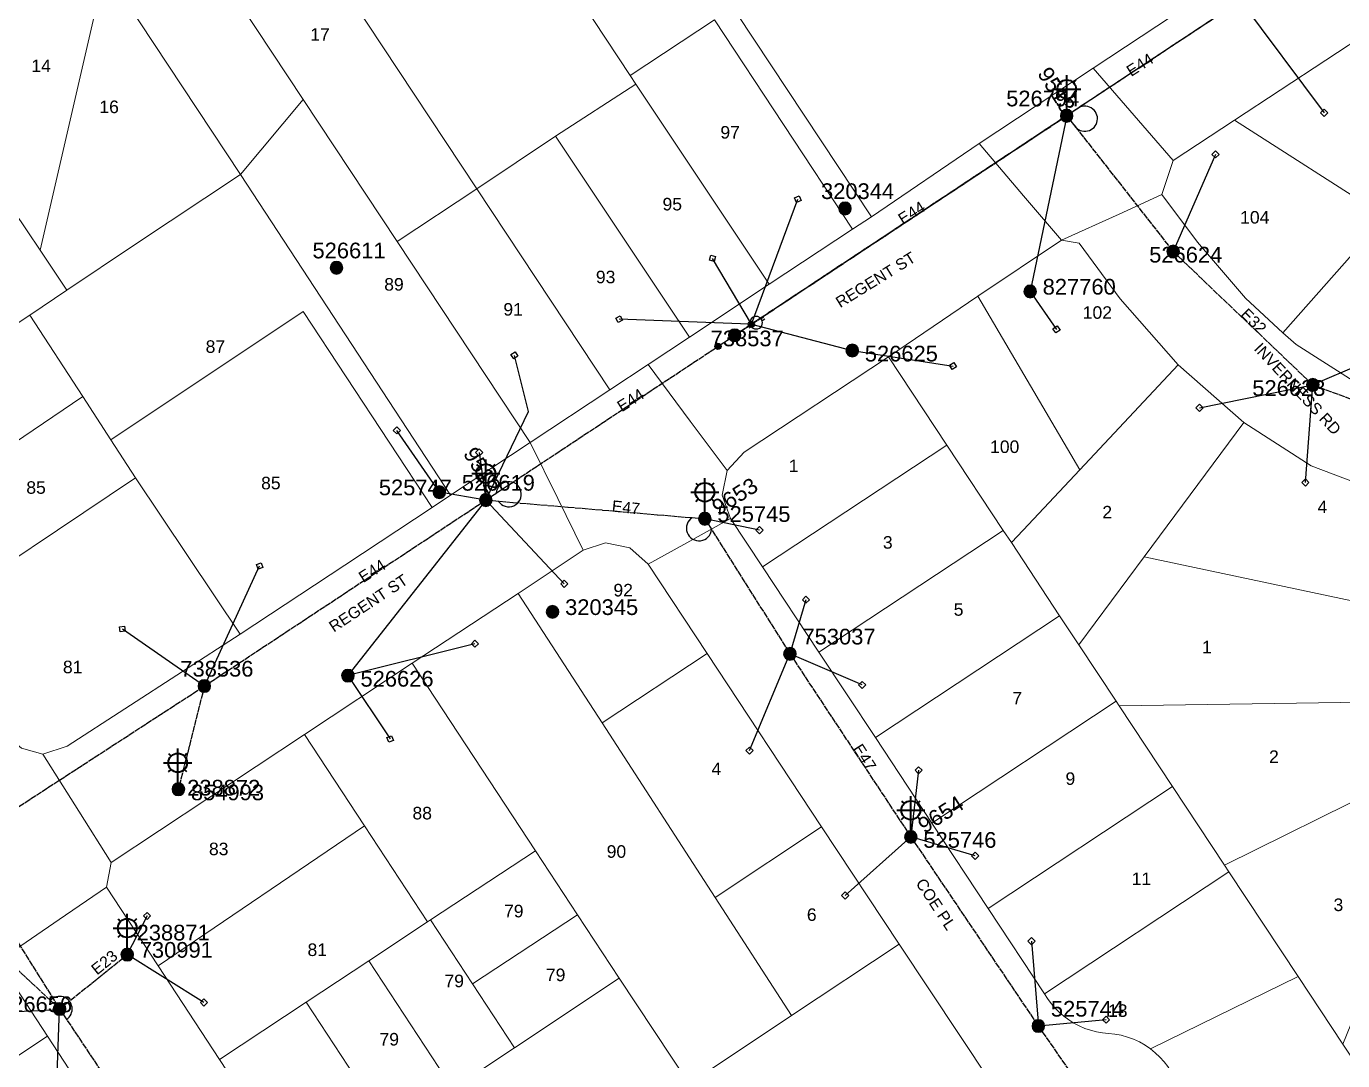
# Model space of a CAD drawing. Header units: metres. Extents: x 302064 to 305578, y 6265466 to 6271990.
# Drawn here: x 302495.3 to 302705.2, y 6271210.7 to 6271375.5 of the extents above; entities that cross this region are included whole.
import ezdxf
from ezdxf.enums import TextEntityAlignment as Align

# ---------------------------------------------------------------- set-up
doc = ezdxf.new("R2010")
doc.units = ezdxf.units.M
doc.linetypes.add('Cable Exist OH', pattern=[1, 1, 0])
doc.layers.get('0').update_dxf_attribs({"color": 6})
for name, color, linetype in [('_User_LV_Exist', 7, 'Continuous'), ('Equip_LV_EXT', 7, 'Continuous'), ('Equip_SP_LV_EXT', 7, 'Continuous'), ('Equip_SP_SL_EXT', 7, 'Continuous'), ('Mains_HV_EXT', 1, 'Continuous'), ('Mains_LV_EXT', 5, 'Continuous'), ('Mains_LV_SL_EXT', 4, 'Continuous'), ('Mains_SL_EXT', 3, 'Continuous'), ('Services_SP_EXT', 7, 'Continuous'), ('SupportsOH_SP_TR_HV_LV_SL_EXT', 7, 'Continuous')]:
    doc.layers.add(name, color=color, linetype=linetype)
doc.layers.add('Cadastre Land Parcels_SP_EXT', color=7, linetype='Continuous', lineweight=5)
doc.layers.add('Cadastre Roads_SP_EXT', color=9, linetype='Continuous', lineweight=5)
doc.styles.add('iecARIAL', font='arial.ttf', dxfattribs={"height": 2})
doc.styles.add('POLE_LABEL', font='arial.ttf')
doc.styles.get("Standard").update_dxf_attribs({"font": 'arial.ttf'})

# ---------------------------------------------------------------- blocks, each defined once
blk = doc.blocks.new('LV_OH_LINKS_OPEN_EXT')
for p, q in [((-0.17, 4.97), (-0.17, 5.46)), ((0.17, 4.97), (0.17, 5.46)), ((-0.17, 3), (-0.17, 2.5)), ((0.17, 3), (0.17, 2.5))]:
    blk.add_line(p, q)
blk.add_lwpolyline([(0, 2.99, 1), (0, 4.98, 1)], format="xyb", close=True)
at = {"flags": 9}
for tag, p in [('ACTUAL_STATUS', (0, 0)), ('CONSTRUCTED_VOLTAGE', (0, -0.2)), ('OPERATING_VOLTAGE', (0, -0.6)), ('ORIENTATION', (0, -0.8)), ('OWNED_BY', (0, -1)), ('STATE', (0, -1.2)), ('SWITCH_TYPE', (0, -1.4)), ('NO_PHASES', (0, -0.4)), ('USAGE', (0, -1.6)), ('LEGEND', (0, -1.8)), ('NOTES', (0, -2))]:
    blk.add_attdef(tag, text='', height=0.2, dxfattribs=at).set_placement(p, align=Align.MIDDLE_LEFT)
at = {"flags": 1}
blk.add_attdef('Z', (0, 0), '', height=0.2, dxfattribs=at)
blk = doc.blocks.new('SL_LANTERN_EXT')
at = {"lineweight": 40}
for p, q in [((0, 1.97), (0, 6.47)), ((-2.25, 4.22), (2.25, 4.22)), ((-1.46, 5.68), (-1.06, 5.28)), ((1.46, 5.68), (1.06, 5.28)), ((-1.46, 2.76), (-1.06, 3.16)), ((0, 0), (0, 2.72)), ((1.46, 2.76), (1.06, 3.16))]:
    blk.add_line(p, q, dxfattribs=at)
blk.add_circle((0, 4.22), 1.5, dxfattribs=at)
at = {"style": 'iecARIAL', "flags": 8}
blk.add_attdef('ASSET_NUM', (1.5, 1.5), '', height=2.5, dxfattribs=at)
for tag, p, height, flags in [('OPERATING_VOLTAGE', (0.98, -1.65), 0.2, 9), ('ORIENTATION', (0.98, -1.85), 0.2, 9), ('OWNED_BY', (0.98, -2.05), 0.2, 9), ('STATE', (0.98, -2.25), 0.2, 9), ('CONSTRUCTED_VOLTAGE', (0.98, -0.65), 0.2, 9), ('CONTROL_TYPE', (0.98, -0.85), 0.2, 9), ('LANTERN_PURPOSE', (0.98, -1.05), 0.2, 9), ('LANTERN_TYPE', (0.98, -1.25), 0.2, 9), ('NO_PHASES', (0.98, -1.45), 0.2, 9), ('LNUMBER', (2.18, -3.25), 2.5, 8), ('USAGE', (0.98, -2.45), 0.2, 9), ('CEXIST', (0.98, -2.65), 0.2, 9), ('CNEW', (0.98, -2.85), 0.2, 9), ('CNUMBER', (0.98, -3.05), 0.2, 9), ('CREMOVE', (0.98, -3.25), 0.2, 9), ('CREPLACE', (0.98, -3.45), 0.2, 9), ('LKINGHEIGHT', (0.98, -3.65), 0.2, 9), ('LBRACKET', (0.98, -3.85), 0.2, 9), ('LBRACKETVOCAB', (0.98, -4.05), 0.2, 9), ('LCATEGORY', (0.98, -4.25), 0.2, 9), ('LCHARGE1', (0.98, -4.45), 0.2, 9), ('LCHARGE1PERCENT', (0.98, -4.65), 0.2, 9), ('LCHARGE2', (0.98, -4.85), 0.2, 9), ('LCHARGE2PERCENT', (0.98, -5.05), 0.2, 9), ('LCHARGE3', (0.98, -5.25), 0.2, 9), ('LCHARGE3PERCENT', (0.98, -5.45), 0.2, 9), ('LEXIST', (0.98, -5.65), 0.2, 9), ('LLAMP', (0.98, -5.85), 0.2, 9), ('LLAMPVOCAB', (0.98, -6.05), 0.2, 9), ('LMAST', (0.98, -6.25), 0.2, 9), ('LMASTVOCAB', (0.98, -6.45), 0.2, 9), ('LNEW', (0.98, -6.65), 0.2, 9), ('LANTNUMBER', (0.98, -6.85), 0.2, 9), ('LOUTREACH', (0.98, -7.25), 0.2, 9), ('LOUTREACHVOCAB', (0.98, -7.45), 0.2, 9), ('LRATECODE', (0.98, -7.65), 0.2, 9), ('LREMOVE', (0.98, -7.85), 0.2, 9), ('LREPLACE', (0.98, -8.05), 0.2, 9), ('LTYPE', (0.98, -8.25), 0.2, 9), ('LTYPEVOCAB', (0.98, -8.45), 0.2, 9), ('STREETNAME', (0.98, -9.25), 0.2, 9), ('SUBURB', (0.98, -9.45), 0.2, 1), ('LEGEND', (0.98, -8.65), 0.2, 9), ('LOCATION', (0.98, -8.85), 0.2, 9), ('NOTES', (0.98, -9.05), 0.2, 9)]:
    blk.add_attdef(tag, p, '', height=height, dxfattribs=dict(flags=flags))
blk = doc.blocks.new('CCP_EXT')
at = {"flags": 9}
for tag, p in [('STATE', (0, -1.8)), ('NOTES', (0, -2))]:
    blk.add_attdef(tag, text='', height=0.2, dxfattribs=at).set_placement(p, align=Align.MIDDLE_LEFT)
blk.add_wipeout([(0, 0.57), (0.57, 0), (0, -0.57), (-0.57, 0)])
blk.add_lwpolyline([(-0.57, 0), (0, 0.57), (0.57, 0), (0, -0.57), (-0.57, 0)])
at = {"flags": 1}
blk.add_attdef('Z', (0, 0), '', height=0.2, dxfattribs=at)
at = {"flags": 9}
for tag, p in [('CCP_TYPE', (0, 0)), ('CONSTRUCTED_VOLTAGE', (0, -0.2)), ('OPERATING_VOLTAGE', (0, -0.6)), ('ORIENTATION', (0, -0.8)), ('OWNED_BY', (0, -1)), ('NO_PHASES', (0, -0.4)), ('USAGE', (0, -1.2)), ('LEGEND', (0, -1.4)), ('LIFE_SUPPORT', (0, -1.6))]:
    blk.add_attdef(tag, text='', height=0.2, dxfattribs=at).set_placement(p, align=Align.MIDDLE_LEFT)
blk = doc.blocks.new('POLE_EXT')
blk.add_hatch(color=256).paths.add_polyline_path([(-1, 0, 1), (1, 0, 1)])
blk.add_lwpolyline([(-1, 0, 1), (1, 0, 1)], format="xyb", close=True)
for tag, height, flags, p in [('pNumber', 2.5, 8, (-17.84, 2.07)), ('OWNED_BY', 0.2, 9, (1.35, -0.4)), ('SPECIAL_USE', 0.2, 9, (1.35, -0.8)), ('STATE', 0.2, 9, (1.35, -1)), ('cLV', 0.2, 9, (1.35, -1.4)), ('hDepth', 0.2, 9, (1.35, -1.6)), ('hDia', 0.2, 9, (1.35, -1.8)), ('cHV', 0.2, 9, (1.35, -2)), ('PARENT', 0.2, 9, (1.35, -0.6)), ('USAGE', 0.2, 9, (1.35, -1.2)), ('LBRACKET', 0.2, 9, (1.35, -2.2)), ('cLinedev', 0.2, 9, (1.35, -3.4)), ('pExisting', 0.2, 9, (1.35, -3.8)), ('LExisting', 0.2, 9, (1.35, -2.4)), ('LANTNUMBER', 0.2, 9, (1.35, -2.6)), ('LOther', 0.2, 9, (1.35, -2.8)), ('LRemove', 0.2, 9, (1.35, -3)), ('LEGEND', 0.2, 9, (1.35, -3.2)), ('LOCATION', 0.2, 9, (1.35, -3.6)), ('PFNUMBER', 0.2, 9, (1.35, -4)), ('NEWPFNUMBER', 0.2, 9, (1.35, -4.2)), ('pFooting', 0.2, 9, (1.35, -4.4)), ('pNew', 0.2, 9, (1.35, -4.6)), ('pRelocate', 0.2, 9, (1.35, -5)), ('pRemove', 0.2, 9, (1.35, -5.2)), ('pReplace', 0.2, 9, (1.35, -5.4)), ('pStay', 0.2, 9, (1.35, -5.6)), ('pType', 0.2, 9, (1.35, -5.8)), ('cspan', 0.2, 9, (1.35, -6)), ('STREETNAME', 0.2, 9, (1.35, -6.2)), ('SUBURB', 0.2, 9, (1.35, -6.4)), ('OPERATED_BY', 0.2, 9, (1.36, -7.01)), ('NOTES', 0.2, 9, (1.35, -6.6)), ('MAINTAINED_BY', 0.2, 9, (1.36, -6.81))]:
    blk.add_attdef(tag, text='', height=height, dxfattribs=dict(flags=flags)).set_placement(p, align=Align.MIDDLE_LEFT)
at = {"style": 'POLE_LABEL'}
for tag, height, flags, p in [('ASSET_NUM', 2.5, 8, (2, 2)), ('STRUCTURE_PLANT_NUMBER', 0.2, 9, (1.35, 0.03)), ('STREET_CODE', 0.2, 9, (1.35, -0.2))]:
    blk.add_attdef(tag, text='', height=height, dxfattribs=dict(at, flags=flags)).set_placement(p, align=Align.MIDDLE_LEFT)
at = {"flags": 1}
blk.add_attdef('Z', (1.35, -7.33), '', height=0.2, dxfattribs=at)
blk = doc.blocks.new('CONNECTOR_NODE_EXT')
h = blk.add_hatch(color=256)
edge = h.paths.add_edge_path()
edge.add_arc((0, 0), 0.5, 0, 360)
blk.add_circle((0, 0), 0.5)
at = {"flags": 1}
blk.add_attdef('Z', (0, 0), '', height=0.2, dxfattribs=at)
at = {"flags": 9}
for tag, p in [('CONNECTOR_TYPE', (0, 0)), ('CONSTRUCTED_VOLTAGE', (0, -0.2)), ('OPERATING_VOLTAGE', (0, -0.6)), ('ORIENTATION', (0, -0.8)), ('SUBTYPE', (0, -1)), ('NO_PHASES', (0, -0.4)), ('USAGE', (0, -1.2)), ('NOTES', (0, -1.4))]:
    blk.add_attdef(tag, text='', height=0.2, dxfattribs=at).set_placement(p, align=Align.MIDDLE_LEFT)

msp = doc.modelspace()

# ---------------------------------------------------------------- linework, layer by layer
at = {"layer": '_User_LV_Exist', "linetype": 'Cable Exist OH'}
for points in [[(302688.949, 6271379.573), (302661.217, 6271361.251)], [(302661.217, 6271361.251), (302678.192, 6271339.613)], [(302678.192, 6271339.613), (302700.457, 6271318.36)], [(302605.607, 6271324.5), (302608.278, 6271326.268)], [(302610.939, 6271328.027), (302608.278, 6271326.268)], [(302700.457, 6271318.36), (302732.623, 6271306.504)], [(302568.598, 6271300.012), (302603.519, 6271297.037)], [(302477.564, 6271240.412), (302523.727, 6271270.38)], [(302477.564, 6271240.412), (302500.644, 6271218.92)], [(302500.644, 6271218.92), (302517.533, 6271193.651)]]:
    msp.add_lwpolyline(points, dxfattribs=at)
at = {"layer": '_User_LV_Exist', "linetype": 'Continuous'}
for points in [[(302662.452, 6271359.678, 2.5613331), (302662.886, 6271362.354)], [(302570.591, 6271299.842, 5.9208697), (302570.266, 6271301.115)], [(302601.526, 6271297.208, 1.6146642), (302604.585, 6271295.345)], [(302501.741, 6271217.247, 1.1290074), (302499.18, 6271220.283)]]:
    msp.add_lwpolyline(points, format="xyb", dxfattribs=at)
at = {"layer": 'Cadastre Land Parcels_SP_EXT', "linetype": 'Continuous'}
for points in [[(302623.96, 6271553.721), (302599.635, 6271590.773), (302507.795, 6271529.985), (302537.178, 6271485.555), (302546.139, 6271472.021), (302555.099, 6271458.496), (302566.762, 6271440.818), (302592.58, 6271401.844), (302630.067, 6271345.171), (302647.27, 6271356.823), (302665.429, 6271368.821), (302721.356, 6271405.77), (302660.233, 6271498.514), (302641.253, 6271527.448), (302623.96, 6271553.721)], [(302576.188, 6271391.037), (302565.553, 6271380.122), (302545.748, 6271410.096), (302538.253, 6271415.128), (302537.602, 6271414.291), (302536.893, 6271413.51), (302536.12, 6271412.792), (302535.29, 6271412.142), (302534.407, 6271411.564), (302533.479, 6271411.064), (302532.509, 6271410.646), (302531.51, 6271410.311), (302530.484, 6271410.062), (302529.442, 6271409.901), (302528.39, 6271409.829), (302527.335, 6271409.848), (302567.154, 6271349.629), (302579.71, 6271357.997), (302592.515, 6271366.286), (302591.606, 6271367.663), (302576.188, 6271391.037)], [(302514.616, 6271401.435), (302539.48, 6271363.853), (302554.446, 6271341.232), (302567.154, 6271349.629), (302527.335, 6271409.848), (302514.616, 6271401.435)], [(302630.067, 6271345.171), (302592.58, 6271401.844), (302576.188, 6271391.037), (302591.606, 6271367.663), (302605.046, 6271376.557), (302627.04, 6271343.167), (302630.067, 6271345.171)], [(302539.48, 6271363.853), (302514.616, 6271401.435), (302501.827, 6271393.674), (302529.483, 6271351.879), (302539.48, 6271363.853)], [(302498.75, 6271391.655), (302494.214, 6271394.069), (302486.015, 6271357.092), (302493.4, 6271346.005), (302497.542, 6271339.811), (302506.941, 6271380.61), (302498.75, 6271391.655)], [(302529.483, 6271351.879), (302501.827, 6271393.674), (302498.75, 6271391.655), (302506.941, 6271380.61), (302497.542, 6271339.811), (302501.785, 6271333.44), (302512.574, 6271340.661), (302529.483, 6271351.879)], [(302613.8, 6271334.411), (302627.04, 6271343.167), (302605.046, 6271376.557), (302591.606, 6271367.663), (302592.515, 6271366.286), (302613.8, 6271334.411)], [(302727.409, 6271347.822), (302709.798, 6271374.871), (302687.972, 6271360.545), (302712.054, 6271345.132), (302727.409, 6271347.822)], [(302613.8, 6271334.411), (302592.515, 6271366.286), (302579.71, 6271357.997), (302601.063, 6271325.979), (302613.8, 6271334.411)], [(302562.951, 6271300.785), (302575.65, 6271309.183), (302554.446, 6271341.232), (302539.48, 6271363.853), (302529.483, 6271351.879), (302562.951, 6271300.785)], [(302712.054, 6271345.132), (302687.972, 6271360.545), (302678.202, 6271354.144), (302676.407, 6271348.707), (302682.056, 6271341.115), (302689.731, 6271332.16), (302695.655, 6271326.688), (302712.054, 6271345.132)], [(302601.063, 6271325.979), (302579.71, 6271357.997), (302567.154, 6271349.629), (302588.351, 6271317.572), (302594.479, 6271321.625), (302601.063, 6271325.979)], [(302562.951, 6271300.785), (302529.483, 6271351.879), (302512.574, 6271340.661), (302501.785, 6271333.44), (302495.899, 6271329.486), (302504.359, 6271316.49), (302508.837, 6271309.6), (302539.471, 6271330.043), (302560.032, 6271298.854), (302562.951, 6271300.785)], [(302554.446, 6271341.232), (302575.65, 6271309.183), (302588.351, 6271317.572), (302567.154, 6271349.629), (302554.446, 6271341.232)], [(302717.675, 6271314.896), (302727.409, 6271347.822), (302712.054, 6271345.132), (302695.655, 6271326.688), (302697.776, 6271324.814), (302706.892, 6271318.988), (302717.675, 6271314.896)], [(302497.542, 6271339.811), (302493.4, 6271346.005), (302453.936, 6271319.971), (302462.408, 6271307.256), (302495.899, 6271329.486), (302501.785, 6271333.44), (302497.542, 6271339.811)], [(302678.97, 6271321.564), (302669.763, 6271332.09), (302663.189, 6271340.964), (302660.379, 6271341.412), (302647.054, 6271332.5), (302663.289, 6271304.84), (302678.97, 6271321.564)], [(302663.289, 6271304.84), (302647.054, 6271332.5), (302632.785, 6271322.858), (302642.107, 6271308.783), (302651.099, 6271295.184), (302652.393, 6271293.226), (302654.252, 6271295.202), (302663.289, 6271304.84)], [(302504.359, 6271316.49), (302495.899, 6271329.486), (302462.408, 6271307.256), (302471.144, 6271294.054), (302504.359, 6271316.49)], [(302560.032, 6271298.854), (302539.471, 6271330.043), (302508.837, 6271309.6), (302512.745, 6271303.577), (302529.45, 6271278.627), (302546.114, 6271289.649), (302560.032, 6271298.854)], [(302642.107, 6271308.783), (302632.785, 6271322.858), (302609.779, 6271307.636), (302607.059, 6271304.725), (302606.261, 6271300.819), (302607.622, 6271297.073), (302612.724, 6271289.354), (302642.107, 6271308.783)], [(302689.452, 6271312.365), (302678.97, 6271321.564), (302663.289, 6271304.84), (302654.252, 6271295.202), (302652.393, 6271293.226), (302660.092, 6271281.586), (302663.155, 6271276.953), (302673.552, 6271290.963), (302689.452, 6271312.365)], [(302512.745, 6271303.577), (302508.837, 6271309.6), (302504.359, 6271316.49), (302471.144, 6271294.054), (302479.608, 6271281.346), (302512.745, 6271303.577)], [(302716.975, 6271296.093), (302714.196, 6271300.14), (302700.188, 6271305.47), (302689.452, 6271312.365), (302673.552, 6271290.963), (302712.926, 6271282.623), (302716.975, 6271296.093)], [(302651.099, 6271295.184), (302642.107, 6271308.783), (302612.724, 6271289.354), (302621.714, 6271275.755), (302651.099, 6271295.184)], [(302529.45, 6271278.627), (302512.745, 6271303.577), (302479.608, 6271281.346), (302492.016, 6271262.591), (302494.562, 6271260.462), (302497.987, 6271259.541), (302501.849, 6271260.788), (302529.45, 6271278.627)], [(302652.393, 6271293.226), (302651.099, 6271295.184), (302621.714, 6271275.755), (302630.704, 6271262.154), (302660.092, 6271281.586), (302652.393, 6271293.226)], [(302594.502, 6271289.79), (302591.54, 6271292.398), (302587.672, 6271293.175), (302584.147, 6271292.054), (302573.743, 6271285.131), (302587.126, 6271264.497), (302603.905, 6271275.558), (302594.502, 6271289.79)], [(302669.583, 6271267.234), (302708.434, 6271267.808), (302712.926, 6271282.623), (302673.552, 6271290.963), (302663.155, 6271276.953), (302669.084, 6271267.988), (302669.583, 6271267.234)], [(302587.126, 6271264.497), (302573.743, 6271285.131), (302556.863, 6271274.01), (302576.506, 6271244.125), (302583.218, 6271233.933), (302589.865, 6271223.836), (302600.996, 6271206.97), (302617.363, 6271217.876), (302605.15, 6271236.707), (302587.126, 6271264.497)], [(302663.155, 6271276.953), (302660.092, 6271281.586), (302630.704, 6271262.154), (302639.693, 6271248.553), (302669.084, 6271267.988), (302663.155, 6271276.953)], [(302576.506, 6271244.125), (302556.863, 6271274.01), (302539.671, 6271262.642), (302549.264, 6271248.11), (302559.326, 6271232.784), (302559.806, 6271233.1), (302576.506, 6271244.125)], [(302622.14, 6271247.961), (302603.905, 6271275.558), (302587.126, 6271264.497), (302605.15, 6271236.707), (302622.14, 6271247.961)], [(302669.583, 6271267.234), (302669.084, 6271267.988), (302639.693, 6271248.553), (302648.686, 6271234.955), (302678.076, 6271254.389), (302669.583, 6271267.234)], [(302711.286, 6271254.169), (302707.107, 6271263.291), (302708.434, 6271267.808), (302669.583, 6271267.234), (302678.076, 6271254.389), (302686.379, 6271241.836), (302711.286, 6271254.169)], [(302549.264, 6271248.11), (302539.671, 6271262.642), (302508.851, 6271242.244), (302508.126, 6271238.33), (302516.375, 6271225.778), (302549.264, 6271248.11)], [(302657.676, 6271221.354), (302687.069, 6271240.792), (302686.379, 6271241.836), (302678.076, 6271254.389), (302648.686, 6271234.955), (302657.676, 6271221.354)], [(302710.551, 6271226.402), (302721.809, 6271251.41), (302711.286, 6271254.169), (302686.379, 6271241.836), (302687.069, 6271240.792), (302698.101, 6271224.106), (302705.239, 6271213.289), (302709.644, 6271224.161), (302710.551, 6271226.402)], [(302539.98, 6271220.004), (302549.956, 6271226.586), (302559.326, 6271232.784), (302549.264, 6271248.11), (302516.375, 6271225.778), (302526.151, 6271210.881), (302539.98, 6271220.004)], [(302634.494, 6271229.261), (302622.14, 6271247.961), (302605.15, 6271236.707), (302617.363, 6271217.876), (302634.494, 6271229.261)], [(302583.218, 6271233.933), (302576.506, 6271244.125), (302559.806, 6271233.1), (302566.484, 6271222.915), (302583.218, 6271233.933)], [(302698.101, 6271224.106), (302687.069, 6271240.792), (302657.676, 6271221.354), (302658.177, 6271220.595), (302658.74, 6271219.811), (302659.362, 6271219.073), (302660.04, 6271218.385), (302660.768, 6271217.75), (302661.543, 6271217.175), (302662.361, 6271216.661), (302663.215, 6271216.211), (302664.102, 6271215.828), (302665.016, 6271215.515), (302665.951, 6271215.274), (302666.901, 6271215.105), (302667.863, 6271215.011), (302668.889, 6271214.907), (302669.904, 6271214.718), (302670.9, 6271214.447), (302671.869, 6271214.094), (302672.808, 6271213.664), (302673.706, 6271213.156), (302674.561, 6271212.577), (302698.101, 6271224.106)], [(302573.162, 6271212.73), (302589.865, 6271223.836), (302583.218, 6271233.933), (302566.484, 6271222.915), (302573.162, 6271212.73)], [(302563.316, 6271206.202), (302573.162, 6271212.73), (302566.484, 6271222.915), (302559.806, 6271233.1), (302559.326, 6271232.784), (302549.956, 6271226.586), (302563.316, 6271206.202)], [(302653.829, 6271200.111), (302634.494, 6271229.261), (302617.363, 6271217.876), (302600.996, 6271206.97), (302597.288, 6271204.501), (302614.215, 6271179.641), (302567.426, 6271147.962), (302569.743, 6271144.441), (302612.095, 6271172.481), (302653.829, 6271200.111)], [(302498.707, 6271214.573), (302490.856, 6271226.539), (302486.445, 6271227.054), (302446.742, 6271200.587), (302456.101, 6271186.36), (302498.707, 6271214.573)], [(302553.363, 6271199.584), (302563.316, 6271206.202), (302549.956, 6271226.586), (302539.98, 6271220.004), (302553.363, 6271199.584)], [(302600.996, 6271206.97), (302589.865, 6271223.836), (302573.162, 6271212.73), (302563.316, 6271206.202), (302553.363, 6271199.584), (302539.567, 6271190.412), (302550.702, 6271173.473), (302597.288, 6271204.501), (302600.996, 6271206.97)], [(302705.239, 6271213.289), (302698.101, 6271224.106), (302674.561, 6271212.577), (302675.341, 6271211.95), (302676.066, 6271211.263), (302676.735, 6271210.519), (302677.342, 6271209.726), (302677.886, 6271208.887), (302678.358, 6271208.006), (302678.76, 6271207.09), (302679.087, 6271206.146), (302679.338, 6271205.177), (302679.51, 6271204.193), (302679.604, 6271203.198), (302679.618, 6271202.196), (302710.118, 6271198.365), (302715.555, 6271197.681), (302708.377, 6271208.565), (302705.239, 6271213.289)], [(302553.363, 6271199.584), (302539.98, 6271220.004), (302526.151, 6271210.881), (302539.567, 6271190.412), (302553.363, 6271199.584)], [(302506.525, 6271202.646), (302498.707, 6271214.573), (302456.101, 6271186.36), (302464.057, 6271174.237), (302506.525, 6271202.646)]]:
    msp.add_lwpolyline(points, close=True, dxfattribs=at)
at = {"layer": 'Mains_LV_EXT', "linetype": 'Cable Exist OH'}
for points in [[(302688.949, 6271379.573), (302661.217, 6271361.251)], [(302661.217, 6271361.251), (302678.192, 6271339.613)], [(302678.192, 6271339.613), (302700.457, 6271318.36)], [(302605.607, 6271324.5), (302608.278, 6271326.268)], [(302610.939, 6271328.027), (302608.278, 6271326.268)], [(302700.457, 6271318.36), (302732.623, 6271306.504)], [(302568.598, 6271300.012), (302603.519, 6271297.037)], [(302477.564, 6271240.412), (302523.727, 6271270.38)], [(302477.564, 6271240.412), (302500.644, 6271218.92)], [(302500.644, 6271218.92), (302517.533, 6271193.651)]]:
    msp.add_lwpolyline(points, dxfattribs=at)
at = {"layer": 'Mains_LV_EXT', "linetype": 'Continuous'}
for points in [[(302662.452, 6271359.678, 2.5613331), (302662.886, 6271362.354)], [(302570.591, 6271299.842, 5.9208697), (302570.266, 6271301.115)], [(302601.526, 6271297.208, 1.6146642), (302604.585, 6271295.345)], [(302501.741, 6271217.247, 1.1290074), (302499.18, 6271220.283)]]:
    msp.add_lwpolyline(points, format="xyb", dxfattribs=at)
at = {"layer": 'Mains_LV_SL_EXT', "linetype": 'Cable Exist OH'}
msp.add_lwpolyline([(302500.644, 6271218.92), (302511.428, 6271227.586)], dxfattribs=at)
at = {"layer": 'Mains_SL_EXT', "linetype": 'Cable Exist OH'}
for points in [[(302477.564, 6271240.412), (302523.727, 6271270.38)], [(302523.727, 6271270.38), (302519.588, 6271253.929)]]:
    msp.add_lwpolyline(points, dxfattribs=at)
at = {"layer": 'Services_SP_EXT'}
for points in [[(302708.178, 6271321.689), (302700.457, 6271318.36)], [(302568.598, 6271300.012), (302561.194, 6271301.279)], [(302500.618, 6271218.792), (302488.176, 6271218.181)], [(302500.193, 6271207.006), (302500.644, 6271218.92)]]:
    msp.add_lwpolyline(points, dxfattribs=at)

# ---------------------------------------------------------------- block references
at = {"layer": 'Equip_LV_EXT'}
for p in [(302610.939, 6271328.027), (302605.607, 6271324.5)]:
    msp.add_blockref('CONNECTOR_NODE_EXT', p, dxfattribs=at)
at = {"layer": 'Equip_SP_LV_EXT', "rotation": 300.2817232528446}
msp.add_blockref('LV_OH_LINKS_OPEN_EXT', (302608.278, 6271326.268), dxfattribs=at)
at = {"layer": 'Equip_SP_SL_EXT'}
ref = msp.add_blockref('SL_LANTERN_EXT', (302661.217, 6271361.251), dxfattribs=at)
ref.add_attrib('ASSET_NUM', '9513', dxfattribs={"layer": '0', "height": 2.5, "rotation": 302.27888, "style": 'iecARIAL'}).set_placement((302662.717, 6271362.751), align=Align.TOP_RIGHT)
ref = msp.add_blockref('SL_LANTERN_EXT', (302568.598, 6271300.012), dxfattribs=at)
ref.add_attrib('ASSET_NUM', '9512', dxfattribs={"layer": '0', "height": 2.5, "rotation": 302.15493, "style": 'iecARIAL'}).set_placement((302570.098, 6271301.512), align=Align.MIDDLE_RIGHT)
ref = msp.add_blockref('SL_LANTERN_EXT', (302603.519, 6271297.037), dxfattribs=at)
ref.add_attrib('ASSET_NUM', '9653', dxfattribs={"layer": '0', "height": 2.5, "rotation": 32.37523, "style": 'iecARIAL'}).set_placement((302605.019, 6271298.537), align=Align.MIDDLE_LEFT)
ref = msp.add_blockref('SL_LANTERN_EXT', (302519.484, 6271253.929), dxfattribs=at)
ref.add_attrib('ASSET_NUM', '238872', dxfattribs={"layer": '0', "height": 2.5, "style": 'iecARIAL'}).set_placement((302520.984, 6271255.429), align=Align.TOP_LEFT)
ref = msp.add_blockref('SL_LANTERN_EXT', (302636.357, 6271246.355), dxfattribs=at)
ref.add_attrib('ASSET_NUM', '9654', dxfattribs={"layer": '0', "height": 2.5, "rotation": 32.37873, "style": 'iecARIAL'}).set_placement((302637.857, 6271247.855), align=Align.MIDDLE_LEFT)
ref = msp.add_blockref('SL_LANTERN_EXT', (302511.428, 6271227.586), dxfattribs=at)
ref.add_attrib('ASSET_NUM', '238871', dxfattribs={"layer": '0', "height": 2.5, "style": 'iecARIAL'}).set_placement((302512.928, 6271229.086), align=Align.BOTTOM_LEFT)
at = {"layer": 'SupportsOH_SP_TR_HV_LV_SL_EXT'}
ref = msp.add_blockref('POLE_EXT', (302661.217, 6271361.251), dxfattribs=at)
ref.add_attrib('ASSET_NUM', '526794', dxfattribs={"layer": '0', "height": 2.5, "style": 'POLE_LABEL'}).set_placement((302663.217, 6271362.001), align=Align.BOTTOM_RIGHT)
ref = msp.add_blockref('POLE_EXT', (302625.871, 6271346.484), dxfattribs=at)
ref.add_attrib('ASSET_NUM', '320344', dxfattribs={"layer": '0', "height": 2.5, "style": 'POLE_LABEL'}).set_placement((302627.871, 6271347.234), align=Align.BOTTOM_CENTER)
ref = msp.add_blockref('POLE_EXT', (302544.793, 6271337.034), dxfattribs=at)
ref.add_attrib('ASSET_NUM', '526611', dxfattribs={"layer": '0', "height": 2.5, "rotation": 0.03519, "style": 'POLE_LABEL'}).set_placement((302546.793, 6271337.784), align=Align.BOTTOM_CENTER)
ref = msp.add_blockref('POLE_EXT', (302678.192, 6271339.613), dxfattribs=at)
ref.add_attrib('ASSET_NUM', '526624', dxfattribs={"layer": '0', "height": 2.5, "style": 'POLE_LABEL'}).set_placement((302680.192, 6271340.363), align=Align.TOP_CENTER)
ref = msp.add_blockref('POLE_EXT', (302655.383, 6271333.258), dxfattribs=at)
ref.add_attrib('ASSET_NUM', '827760', dxfattribs={"layer": '0', "height": 2.5, "style": 'POLE_LABEL'}).set_placement((302657.383, 6271334.008), align=Align.MIDDLE_LEFT)
ref = msp.add_blockref('POLE_EXT', (302608.278, 6271326.268), dxfattribs=at)
ref.add_attrib('ASSET_NUM', '738537', dxfattribs={"layer": '0', "height": 2.5, "style": 'POLE_LABEL'}).set_placement((302610.278, 6271327.018), align=Align.TOP_CENTER)
ref = msp.add_blockref('POLE_EXT', (302627.025, 6271323.852), dxfattribs=at)
ref.add_attrib('ASSET_NUM', '526625', dxfattribs={"layer": '0', "height": 2.5, "rotation": 0.00611, "style": 'POLE_LABEL'}).set_placement((302629.025, 6271324.602), align=Align.TOP_LEFT)
ref = msp.add_blockref('POLE_EXT', (302700.457, 6271318.36), dxfattribs=at)
ref.add_attrib('ASSET_NUM', '526623', dxfattribs={"layer": '0', "height": 2.5, "rotation": 359.98015, "style": 'POLE_LABEL'}).set_placement((302702.457, 6271319.11), align=Align.TOP_RIGHT)
ref = msp.add_blockref('POLE_EXT', (302561.194, 6271301.279), dxfattribs=at)
ref.add_attrib('ASSET_NUM', '525747', dxfattribs={"layer": '0', "height": 2.5, "style": 'POLE_LABEL'}).set_placement((302563.194, 6271302.029), align=Align.MIDDLE_RIGHT)
ref = msp.add_blockref('POLE_EXT', (302568.598, 6271300.012), dxfattribs=at)
ref.add_attrib('ASSET_NUM', '526619', dxfattribs={"layer": '0', "height": 2.5, "style": 'POLE_LABEL'}).set_placement((302570.598, 6271300.762), align=Align.BOTTOM_CENTER)
ref = msp.add_blockref('POLE_EXT', (302579.241, 6271282.199), dxfattribs=at)
ref.add_attrib('ASSET_NUM', '320345', dxfattribs={"layer": '0', "height": 2.5, "style": 'POLE_LABEL'}).set_placement((302581.241, 6271282.949), align=Align.MIDDLE_LEFT)
ref = msp.add_blockref('POLE_EXT', (302617.088, 6271275.503), dxfattribs=at)
ref.add_attrib('ASSET_NUM', '753037', dxfattribs={"layer": '0', "height": 2.5, "style": 'POLE_LABEL'}).set_placement((302619.088, 6271276.253), align=Align.BOTTOM_LEFT)
ref = msp.add_blockref('POLE_EXT', (302523.727, 6271270.38), dxfattribs=at)
ref.add_attrib('ASSET_NUM', '738536', dxfattribs={"layer": '0', "height": 2.5, "style": 'POLE_LABEL'}).set_placement((302525.727, 6271271.13), align=Align.BOTTOM_CENTER)
ref = msp.add_blockref('POLE_EXT', (302546.616, 6271272.031), dxfattribs=at)
ref.add_attrib('ASSET_NUM', '526626', dxfattribs={"layer": '0', "height": 2.5, "rotation": 0.00918, "style": 'POLE_LABEL'}).set_placement((302548.616, 6271272.781), align=Align.TOP_LEFT)
ref = msp.add_blockref('POLE_EXT', (302519.588, 6271253.929), dxfattribs=at)
ref.add_attrib('ASSET_NUM', '854993', dxfattribs={"layer": '0', "height": 2.5, "style": 'POLE_LABEL'}).set_placement((302521.588, 6271254.679), align=Align.TOP_LEFT)
ref = msp.add_blockref('POLE_EXT', (302511.428, 6271227.586), dxfattribs=at)
ref.add_attrib('ASSET_NUM', '730991', dxfattribs={"layer": '0', "height": 2.5, "style": 'POLE_LABEL'}).set_placement((302513.428, 6271228.336), align=Align.MIDDLE_LEFT)
ref = msp.add_blockref('POLE_EXT', (302500.644, 6271218.92), dxfattribs=at)
ref.add_attrib('ASSET_NUM', '526656', dxfattribs={"layer": '0', "height": 2.5, "rotation": 359.96409, "style": 'POLE_LABEL'}).set_placement((302502.644, 6271219.67), align=Align.MIDDLE_RIGHT)

# ---------------------------------------------------------------- texts
at = {"layer": 'Cadastre Land Parcels_SP_EXT'}
for s, p in [('17', (302540.606, 6271373.199)), ('14', (302496.144, 6271368.207)), ('16', (302506.986, 6271361.676)), ('97', (302606.001, 6271357.617)), ('95', (302596.772, 6271346.168)), ('104', (302688.868, 6271344.07)), ('89', (302552.402, 6271333.386)), ('93', (302586.151, 6271334.56)), ('91', (302571.4, 6271329.404)), ('102', (302663.774, 6271328.895)), ('87', (302523.932, 6271323.471)), ('100', (302648.997, 6271307.513)), ('1', (302616.905, 6271304.464)), ('85', (302532.775, 6271301.725)), ('85', (302495.339, 6271301.013)), ('2', (302666.894, 6271297.087)), ('4', (302701.215, 6271297.942)), ('3', (302631.911, 6271292.269)), ('92', (302588.948, 6271284.658)), ('5', (302643.2, 6271281.581)), ('1', (302682.789, 6271275.595)), ('81', (302501.174, 6271272.419)), ('7', (302652.546, 6271267.447)), ('2', (302693.478, 6271258.121)), ('4', (302604.58, 6271256.181)), ('9', (302661.024, 6271254.624)), ('88', (302556.906, 6271249.129)), ('83', (302524.457, 6271243.421)), ('90', (302587.87, 6271243.009)), ('11', (302671.577, 6271238.665)), ('3', (302703.76, 6271234.521)), ('79', (302571.504, 6271233.518)), ('6', (302619.787, 6271232.951)), ('81', (302540.175, 6271227.357)), ('79', (302562.008, 6271222.386)), ('79', (302578.182, 6271223.354)), ('13', (302667.805, 6271217.661)), ('79', (302551.654, 6271213.094))]:
    msp.add_text(s, height=2, dxfattribs=at).set_placement(p)
at = {"layer": 'Cadastre Roads_SP_EXT'}
for s, rotation, p in [('REGENT ST', 31.7737, (302625.101, 6271330.571)), ('INVERNESS RD', 312.91935, (302690.953, 6271324.033)), ('REGENT ST', 33.43285, (302544.363, 6271278.872)), ('COE PL', 303.47092, (302637.06, 6271238.965))]:
    msp.add_text(s, height=1.8, rotation=rotation, dxfattribs=at).set_placement(p)
at = {"layer": 'Mains_LV_EXT'}
for s, rotation, p in [('E44', 32.35522, (302671.48, 6271367.422)), ('E44', 32.36102, (302635.074, 6271343.837)), ('E32', 315.20578, (302688.808, 6271329.48)), ('E44', 32.39583, (302590.275, 6271313.986)), ('E47', 354.01987, (302588.628, 6271298.195)), ('E44', 32.39583, (302549.063, 6271286.772)), ('E47', 302.3323, (302627.055, 6271260.425))]:
    msp.add_text(s, height=1.8, rotation=rotation, dxfattribs=at).set_placement(p)
at = {"layer": 'Mains_LV_SL_EXT'}
msp.add_text('E23', height=1.8, rotation=39.01494, dxfattribs=at).set_placement((302506.607, 6271224.238))

# ---------------------------------------------------------------- next in the draw order: block references
at = {"layer": 'Services_SP_EXT'}
for p in [(302702.266, 6271361.712), (302684.941, 6271355.099), (302682.387, 6271314.701), (302554.413, 6271311.114), (302567.538, 6271307.581), (302699.265, 6271302.823), (302612.246, 6271295.217), (302581.107, 6271286.672), (302619.64, 6271284.129), (302566.872, 6271277.119), (302628.613, 6271270.554), (302610.638, 6271260.09), (302637.604, 6271256.952), (302646.619, 6271243.329), (302625.901, 6271236.99), (302514.588, 6271233.734), (302655.6, 6271229.729), (302523.656, 6271219.955), (302667.481, 6271217.211)]:
    msp.add_blockref('CCP_EXT', p, dxfattribs=at)
for p, rotation in [((302618.33, 6271347.964), 68.57759133625342), ((302604.745, 6271338.528), 119.3291691009796), ((302589.861, 6271328.85), 163.3688879310968), ((302659.59, 6271327.206), 260.1612311292132), ((302573.165, 6271323.063), 77.71426736359122), ((302643.09, 6271321.359), 347.1693377434993), ((302532.529, 6271289.51), 64.20983402372156), ((302510.65, 6271279.461), 144.0291068120242), ((302553.362, 6271261.942), 247.0326489990769)]:
    msp.add_blockref('CCP_EXT', p, dxfattribs=dict(at, rotation=rotation))

# ---------------------------------------------------------------- next in the draw order: block references
for p in [(302702.266, 6271361.712), (302684.941, 6271355.099), (302682.387, 6271314.701), (302554.413, 6271311.114), (302567.538, 6271307.581), (302699.265, 6271302.823), (302612.246, 6271295.217), (302581.107, 6271286.672), (302619.64, 6271284.129), (302566.872, 6271277.119), (302628.613, 6271270.554), (302610.638, 6271260.09), (302637.604, 6271256.952), (302646.619, 6271243.329), (302625.901, 6271236.99), (302514.588, 6271233.734), (302655.6, 6271229.729), (302523.656, 6271219.955), (302667.481, 6271217.211)]:
    msp.add_blockref('CCP_EXT', p, dxfattribs=at)
for p, rotation in [((302618.33, 6271347.964), 68.57759133625342), ((302604.745, 6271338.528), 119.3291691009796), ((302589.861, 6271328.85), 163.3688879310968), ((302659.59, 6271327.206), 260.1612311292132), ((302573.165, 6271323.063), 77.71426736359122), ((302643.09, 6271321.359), 347.1693377434993), ((302532.529, 6271289.51), 64.20983402372156), ((302510.65, 6271279.461), 144.0291068120242), ((302553.362, 6271261.942), 247.0326489990769)]:
    msp.add_blockref('CCP_EXT', p, dxfattribs=dict(at, rotation=rotation))

# ---------------------------------------------------------------- next in the draw order: linework, layer by layer
at = {"layer": '_User_LV_Exist', "linetype": 'Cable Exist OH'}
for points in [[(302661.217, 6271361.251), (302610.939, 6271328.027)], [(302568.598, 6271300.012), (302605.607, 6271324.5)], [(302523.727, 6271270.38), (302568.598, 6271300.012)], [(302603.519, 6271297.037), (302617.088, 6271275.503)], [(302617.088, 6271275.503), (302636.357, 6271246.355)], [(302636.357, 6271246.355), (302656.694, 6271216.199)], [(302656.694, 6271216.199), (302671.321, 6271195.07)]]:
    msp.add_lwpolyline(points, dxfattribs=at)
at = {"layer": 'Cadastre Roads_SP_EXT', "linetype": 'Continuous'}
for points in [[(302835.477, 6271457.684), (302831.992, 6271466.842), (302828.326, 6271476.467), (302818.545, 6271469.978), (302805.614, 6271461.427), (302793.256, 6271453.27), (302778.651, 6271443.583), (302764.128, 6271434.009), (302751.879, 6271425.969), (302721.356, 6271405.77), (302665.429, 6271368.821), (302671.305, 6271362.069), (302678.202, 6271354.144), (302687.972, 6271360.545), (302709.798, 6271374.871), (302722.862, 6271383.507), (302735.581, 6271391.875), (302748.527, 6271400.411), (302761.157, 6271408.684), (302774, 6271417.121), (302786.551, 6271425.38), (302799.406, 6271433.926), (302814.027, 6271443.586), (302835.477, 6271457.684)], [(302660.379, 6271341.412), (302654.337, 6271348.516), (302647.27, 6271356.823), (302630.067, 6271345.171), (302627.04, 6271343.167), (302613.8, 6271334.411), (302601.063, 6271325.979), (302594.479, 6271321.625), (302601.2, 6271312.594), (302607.059, 6271304.725), (302609.779, 6271307.636), (302632.785, 6271322.858), (302647.054, 6271332.5), (302660.379, 6271341.412)], [(302695.655, 6271326.688), (302689.731, 6271332.16), (302682.056, 6271341.115), (302676.407, 6271348.707), (302669.571, 6271345.596), (302660.379, 6271341.412), (302663.189, 6271340.964), (302669.763, 6271332.09), (302678.97, 6271321.564), (302689.452, 6271312.365), (302700.188, 6271305.47), (302714.196, 6271300.14), (302716.975, 6271296.093), (302717.326, 6271305.503), (302717.675, 6271314.896), (302706.892, 6271318.988), (302697.776, 6271324.814), (302695.655, 6271326.688)], [(302584.147, 6271292.054), (302580.07, 6271300.271), (302575.65, 6271309.183), (302562.951, 6271300.785), (302560.032, 6271298.854), (302546.114, 6271289.649), (302529.45, 6271278.627), (302501.849, 6271260.788), (302497.987, 6271259.541), (302503.709, 6271250.432), (302508.851, 6271242.244), (302539.671, 6271262.642), (302556.863, 6271274.01), (302573.743, 6271285.131), (302584.147, 6271292.054)], [(302562.918, 6271154.838), (302557.702, 6271162.795), (302550.702, 6271173.473), (302539.567, 6271190.412), (302526.151, 6271210.881), (302516.375, 6271225.778), (302508.126, 6271238.33), (302500.584, 6271233.181), (302490.856, 6271226.539), (302498.707, 6271214.573), (302506.525, 6271202.646), (302514.361, 6271190.693), (302521.847, 6271179.321), (302531.049, 6271165.377), (302532.004, 6271163.933), (302533.131, 6271162.214), (302541.755, 6271149.065), (302562.918, 6271154.838)]]:
    msp.add_lwpolyline(points, close=True, dxfattribs=at)
msp.add_lwpolyline([(302676.735, 6271210.519), (302676.066, 6271211.263), (302675.341, 6271211.95), (302674.561, 6271212.577), (302673.706, 6271213.156), (302672.808, 6271213.664), (302671.869, 6271214.094), (302670.9, 6271214.447), (302669.904, 6271214.718), (302668.889, 6271214.907), (302667.863, 6271215.011), (302666.901, 6271215.105), (302665.951, 6271215.274), (302665.016, 6271215.515), (302664.102, 6271215.828), (302663.215, 6271216.211), (302662.361, 6271216.661), (302661.543, 6271217.175), (302660.768, 6271217.75), (302660.04, 6271218.385), (302659.362, 6271219.073), (302658.74, 6271219.811), (302658.177, 6271220.595), (302657.676, 6271221.354), (302648.686, 6271234.955), (302639.693, 6271248.553), (302630.704, 6271262.154), (302621.714, 6271275.755), (302612.724, 6271289.354), (302612.724, 6271289.354), (302607.622, 6271297.073), (302600.155, 6271292.928), (302594.502, 6271289.79), (302603.905, 6271275.558), (302622.14, 6271247.961), (302634.494, 6271229.261), (302653.829, 6271200.111)], dxfattribs=at)
at = {"layer": 'Mains_HV_EXT', "linetype": 'Cable Exist OH'}
msp.add_lwpolyline([(302457.822, 6271284.812), (302480.656, 6271250.917), (302500.644, 6271218.92), (302515.954, 6271196.015), (302517.561, 6271193.609)], dxfattribs=at)
at = {"layer": 'Mains_LV_EXT', "linetype": 'Cable Exist OH'}
for points in [[(302661.217, 6271361.251), (302610.939, 6271328.027)], [(302568.598, 6271300.012), (302605.607, 6271324.5)], [(302523.727, 6271270.38), (302568.598, 6271300.012)], [(302603.519, 6271297.037), (302617.088, 6271275.503)], [(302617.088, 6271275.503), (302636.357, 6271246.355)], [(302636.357, 6271246.355), (302656.694, 6271216.199)], [(302656.694, 6271216.199), (302671.321, 6271195.07)]]:
    msp.add_lwpolyline(points, dxfattribs=at)
at = {"layer": 'Mains_SL_EXT', "linetype": 'Cable Exist OH'}
for points in [[(302730.133, 6271406.79), (302691.574, 6271381.307), (302661.217, 6271361.251)], [(302568.598, 6271300.012), (302608.278, 6271326.268), (302661.217, 6271361.251)], [(302523.727, 6271270.38), (302568.598, 6271300.012)], [(302477.564, 6271240.412), (302500.644, 6271218.92), (302517.533, 6271193.651)]]:
    msp.add_lwpolyline(points, dxfattribs=at)
at = {"layer": 'Services_SP_EXT'}
for points in [[(302688.949, 6271379.573), (302702.266, 6271361.712)], [(302661.217, 6271361.251), (302655.383, 6271333.258), (302659.59, 6271327.206)], [(302684.941, 6271355.099), (302678.192, 6271339.613)], [(302610.939, 6271328.027), (302618.33, 6271347.964)], [(302610.939, 6271328.027), (302604.745, 6271338.528)], [(302610.606, 6271328.035), (302589.861, 6271328.85)], [(302610.939, 6271328.027), (302627.025, 6271323.852), (302643.09, 6271321.359)], [(302568.598, 6271300.012), (302575.393, 6271314.114), (302573.165, 6271323.063)], [(302682.387, 6271314.701), (302700.457, 6271318.36)], [(302699.265, 6271302.823), (302700.457, 6271318.36)], [(302561.194, 6271301.279), (302554.413, 6271311.114)], [(302567.538, 6271307.581), (302568.598, 6271300.012)], [(302568.598, 6271300.012), (302546.616, 6271272.031)], [(302581.107, 6271286.672), (302568.598, 6271300.012)], [(302612.246, 6271295.217), (302603.519, 6271297.037)], [(302523.727, 6271270.38), (302532.529, 6271289.51)], [(302619.64, 6271284.129), (302617.088, 6271275.503)], [(302523.727, 6271270.38), (302510.65, 6271279.461)], [(302566.872, 6271277.119), (302546.616, 6271272.031)], [(302610.638, 6271260.09), (302617.088, 6271275.503)], [(302628.613, 6271270.554), (302617.088, 6271275.503)], [(302546.616, 6271272.031), (302553.362, 6271261.942)], [(302637.604, 6271256.952), (302636.357, 6271246.355)], [(302625.901, 6271236.99), (302636.357, 6271246.355)], [(302646.619, 6271243.329), (302636.357, 6271246.355)], [(302514.588, 6271233.734), (302511.428, 6271227.586)], [(302655.6, 6271229.729), (302656.694, 6271216.199)], [(302523.656, 6271219.955), (302511.428, 6271227.586)], [(302667.481, 6271217.211), (302656.694, 6271216.199)]]:
    msp.add_lwpolyline(points, dxfattribs=at)

# ---------------------------------------------------------------- next in the draw order: block references
at = {"layer": 'SupportsOH_SP_TR_HV_LV_SL_EXT'}
ref = msp.add_blockref('POLE_EXT', (302603.519, 6271297.037), dxfattribs=at)
ref.add_attrib('ASSET_NUM', '525745', dxfattribs={"layer": '0', "height": 2.5, "style": 'POLE_LABEL'}).set_placement((302605.519, 6271297.787), align=Align.MIDDLE_LEFT)
ref = msp.add_blockref('POLE_EXT', (302636.357, 6271246.355), dxfattribs=at)
ref.add_attrib('ASSET_NUM', '525746', dxfattribs={"layer": '0', "height": 2.5, "style": 'POLE_LABEL'}).set_placement((302638.357, 6271247.105), align=Align.TOP_LEFT)
ref = msp.add_blockref('POLE_EXT', (302656.694, 6271216.199), dxfattribs=at)
ref.add_attrib('ASSET_NUM', '525744', dxfattribs={"layer": '0', "height": 2.5, "style": 'POLE_LABEL'}).set_placement((302658.694, 6271216.949), align=Align.BOTTOM_LEFT)

doc.saveas('drawing.dxf')
